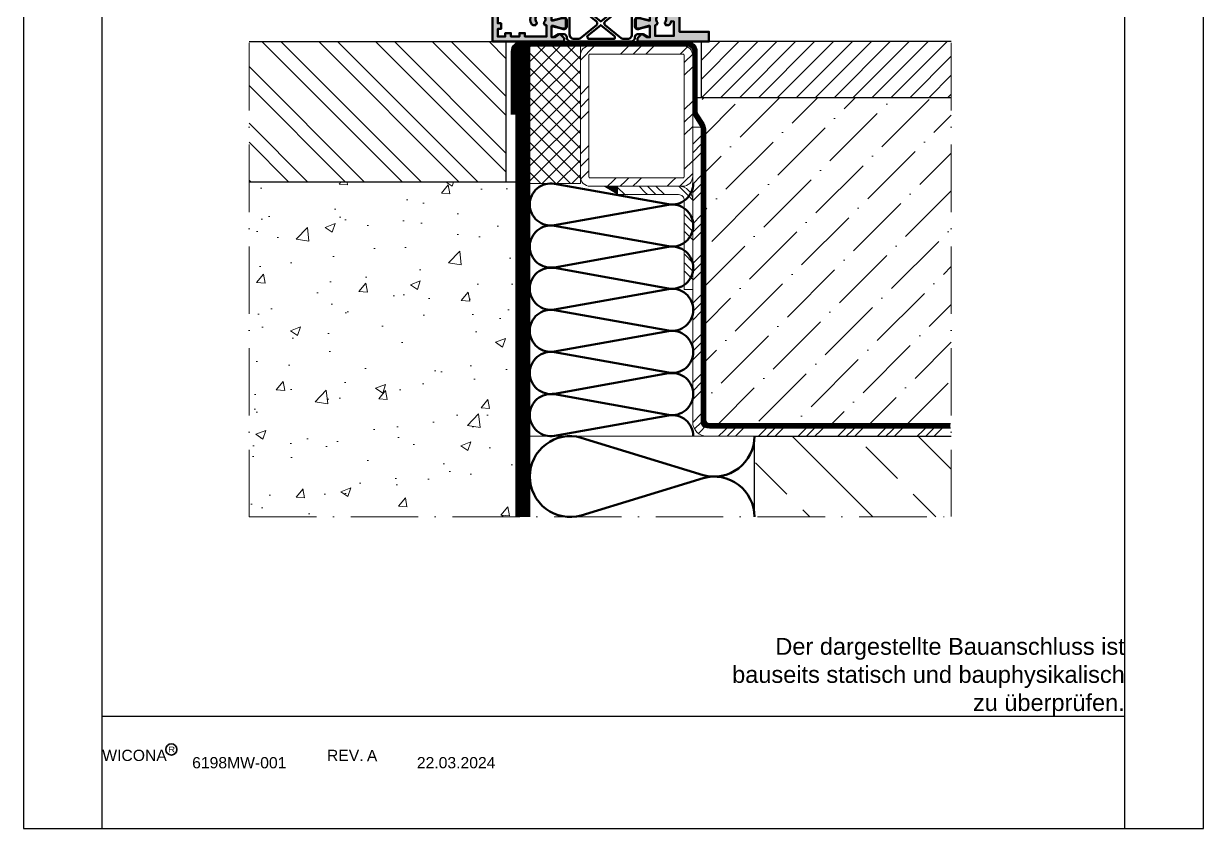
# Model space of a CAD drawing. Extents: x -1012 to 118, y -731 to -87.
# Drawn here: x -1011.9 to -801.9, y -730.6 to -587.4 of the extents above; entities that cross this region are included whole.
import ezdxf
from ezdxf.enums import TextEntityAlignment as Align

# ---------------------------------------------------------------- set-up
doc = ezdxf.new("R2010")
doc.units = 0
doc.linetypes.add('ACAD_ISO10W100', pattern=[18, 12, -3, 0, -3])
doc.linetypes.add('FOIL', pattern=[2, 0.8, -1.2])
for name, color, linetype, lineweight in [('AM_2', 5, 'Continuous', 50), ('AM_4', 3, 'Continuous', 25), ('AM_6', 2, 'Continuous', 35), ('AM_C', 50, 'Continuous', 50), ('AM_SP', 30, 'Continuous', 50), ('Cent3', 70, 'ACAD_ISO10W100', 18), ('Cont2', 2, 'Continuous', 25), ('Cont3', 70, 'Continuous', 18), ('Docu-AM_8', 1, 'Continuous', 25), ('X_INS_BLOCK', 7, 'Continuous', 20)]:
    doc.layers.add(name, color=color, linetype=linetype, lineweight=lineweight)
doc.layers.add('AM_S', color=80, linetype='Continuous', lineweight=50, plot=False)
doc.layers.add('BOUND_EXT', color=30, linetype='Continuous', plot=False)
doc.layers.add('BOUND_INT', color=30, linetype='Continuous', plot=False)
doc.layers.add('WBC-GER-ENG', color=7, linetype='Continuous')
doc.styles.get("Standard").update_dxf_attribs({"font": 'ISOCP.SHX'})
doc.styles.add('SWISS', font='swiss.ttf')
doc.styles.add('SWISSL', font='swissl.ttf')

# ---------------------------------------------------------------- blocks, each defined once
blk = doc.blocks.new('WI1021236')
for points in [[(0, -16), (0, 0), (14.66, 0), (15.13, -1.3), (13.5, -1.3), (13.5, -3.5, 0.414214), (14.5, -4.5), (19.3, -4.5), (19.3, -3.2), (18.17, -3.2), (18.54, -2.2), (19.79, -2.2, -0.198912), (20.49, -2.49), (20.71, -2.71, 0.198912), (21.41, -3), (25.4, -3), (25.4, -4.2), (24, -5.6), (23.68, -5.6), (22, -4.55), (21, -4.55), (21, -8.55), (21.57, -8.55), (24.74, -7.7), (26, -7.7), (26, -11.3), (24.74, -11.3), (21.57, -10.45), (21, -10.45), (21, -14.45), (22, -14.45), (23.68, -13.4), (24, -13.4), (25.4, -14.8), (25.4, -16), (0, -16)], [(15.37, -10.2), (15.74, -9.29, -0.455203), (15.9, -6.58), (15.9, -6), (18.1, -6), (18.1, -6.58, -0.455203), (18.26, -9.29), (18.63, -10.2), (19.2, -10.2), (19.2, -14.2), (11.5, -14.2), (11.5, -13), (9.5, -13), (9.5, -14.2), (6.5, -14.2), (6.5, -13), (4.5, -13), (4.5, -14.2), (1.8, -14.2), (1.8, -11.5), (3, -11.5), (3, -9.5), (1.8, -9.5), (1.8, -6.5), (3, -6.5), (3, -4.5), (1.8, -4.5), (1.8, -1.8), (11.7, -1.8), (11.7, -3.5, 0.297809), (13.38, -6.06), (13.81, -6.26), (13.64, -6.7, 0.215335), (13.81, -9.66, 0.279739), (14.69, -10.2), (15.37, -10.2)], [(27.75, -16, -0.414214), (26.4, -14.65), (26.4, -14.4, 0.414214), (25.4, -13.4), (23.43, -13.4), (21.7, -14.4), (21, -14.4), (21, -10.6), (21.5, -10.6), (24, -11.25), (25.14, -11.56, 0.493146), (26.4, -10.59), (26.4, -8.41, 0.493145), (25.14, -7.44), (24, -7.75), (21.5, -8.4), (21, -8.4), (21, -4.6), (21.7, -4.6), (23.43, -5.6), (25.4, -5.6, 0.414212), (26.4, -4.6), (26.4, -4.35, -0.414214), (27.75, -3), (49.25, -3, -0.414214), (50.6, -4.35), (50.6, -4.6, 0.414214), (51.6, -5.6), (53.57, -5.6), (55.3, -4.6), (56, -4.6), (56, -8.4), (55.5, -8.4), (53, -7.75), (51.86, -7.44, 0.493145), (50.6, -8.41), (50.6, -10.59, 0.493145), (51.86, -11.56), (53, -11.25), (55.5, -10.6), (56, -10.6), (56, -14.4), (55.3, -14.4), (53.57, -13.4), (51.6, -13.4, 0.414214), (50.6, -14.4), (50.6, -14.65, -0.414214), (49.25, -16), (27.75, -16)], [(36.96, -8.88), (31.22, -4.18, 0.173339), (30.71, -4), (28.9, -4, 0.414214), (27.4, -5.5), (27.4, -13.5, 0.414214), (28.9, -15), (30.71, -15, 0.173339), (31.22, -14.82), (36.96, -10.12, 0.473386), (36.96, -8.88)], [(43.02, -4), (33.98, -4), (33.66, -4.89), (38.5, -8.85), (43.58, -4.69), (43.51, -4.4, 0.354966), (43.02, -4)], [(46.29, -15, -0.173339), (45.78, -14.82), (40.04, -10.12, -0.473386), (40.04, -8.88), (45.78, -4.18, -0.173339), (46.29, -4), (48.1, -4, -0.414214), (49.6, -5.5), (49.6, -13.5, -0.414214), (48.1, -15), (46.29, -15)], [(55.59, -3, 0.198912), (56.29, -2.71), (56.51, -2.49, -0.198912), (57.21, -2.2), (58.46, -2.2), (58.83, -3.2), (57.7, -3.2), (57.7, -4.5), (62.5, -4.5, 0.414214), (63.5, -3.5), (63.5, -1.3), (61.87, -1.3), (62.34, 0), (66.5, 0), (66.5, -12.5), (77, -12.5), (77, -16), (51.6, -16), (51.6, -14.8), (53, -13.4), (53.32, -13.4), (55, -14.45), (56, -14.45), (56, -10.45), (55.43, -10.45), (52.26, -11.3), (51, -11.3), (51, -7.7), (52.26, -7.7), (55.43, -8.55), (56, -8.55), (56, -4.55), (55, -4.55), (53.32, -5.6), (53, -5.6), (51.6, -4.2), (51.6, -3), (55.59, -3)], [(58.37, -10.2), (58.74, -9.29, -0.455203), (58.9, -6.58), (58.9, -6), (61.1, -6), (61.1, -6.58, -0.455203), (61.26, -9.29), (61.63, -10.2), (62.31, -10.2, 0.279739), (63.19, -9.66, 0.064694), (63.51, -8.79), (64.5, -8.9), (64.5, -14), (57.8, -14), (57.8, -10.2), (58.37, -10.2)], [(43.34, -14.11), (38.5, -10.15), (33.66, -14.11), (33.98, -15), (43.37, -15), (43.49, -14.67, 0.317586), (43.34, -14.11)]]:
    blk.add_lwpolyline(points, format="xyb", close=True)
blk = doc.blocks.new('*U137')
at = {"layer": 'AM_2'}
for points in [[(58.2, 0, -0.465493), (49.42, -7.39), (8.78, -0.11, 0.465493), (0, -7.5, 0.465493)], [(0, -7.5, 0.465493), (8.78, -14.89), (49.42, -7.61, -0.465493), (58.2, -15, -0.465493)], [(58.2, -15, -0.465493), (49.42, -22.38), (8.78, -15.11, 0.465493), (0, -22.49, 0.465493)], [(0, -22.49, 0.465493), (8.78, -29.88), (49.42, -22.61, -0.465493), (58.2, -29.99, -0.465493)], [(58.2, -29.99, -0.465493), (49.42, -37.38), (8.78, -30.1, 0.465493), (0, -37.49, 0.465493)], [(0, -37.49, 0.465493), (8.78, -44.88), (49.42, -37.6, -0.465493), (58.2, -44.99, -0.465493)], [(58.2, -44.99, -0.465493), (49.42, -52.38), (8.78, -45.1, 0.465493), (0, -52.49, 0.465493)], [(0, -52.49, 0.465493), (8.78, -59.88), (49.42, -52.6, -0.465493), (58.2, -59.99, -0.465493)], [(58.2, -59.99, -0.465493), (49.42, -67.37), (8.78, -60.1, 0.465493), (0, -67.48, 0.465493)], [(0, -67.48, 0.465493), (8.78, -74.87), (49.42, -67.6, -0.465493), (58.2, -74.98, -0.465493)], [(58.2, -74.98, -0.465493), (49.42, -82.37), (8.78, -75.09, 0.465493), (0, -82.48, 0.465493)], [(0, -82.48, 0.465493), (8.78, -89.87), (49.42, -82.59, -0.465493), (58.2, -89.98, -0.465493)]]:
    blk.add_lwpolyline(points, format="xyb", dxfattribs=at)
blk = doc.blocks.new('*U138')
at = {"layer": 'AM_2'}
for points in [[(80, 0, -0.496891), (61.72, -13.85), (18.28, -0.54, 0.496891), (0, -14.39, 0.496891)], [(0, -14.39, 0.496891), (18.28, -28.24), (61.72, -14.92, -0.496891), (80, -28.78, -0.496891)]]:
    blk.add_lwpolyline(points, format="xyb", dxfattribs=at)
blk = doc.blocks.new('*U139')
at = {"layer": 'AM_4', "linetype": 'FOIL', "const_width": 1.5, "flags": 128}
blk.add_lwpolyline([(-0.75, 0), (-0.75, 22.5, -0.414214), (2, 25.25), (61, 25.25, -0.414214), (63.75, 22.5), (63.75, 1.05, 0.144216), (64.11, -0.17), (66.31, -3.58, -0.144216), (66.75, -5.07), (66.75, -108.48, 0.414214), (69, -110.73), (154.77, -110.73)], format="xyb", dxfattribs=at)
at = {"layer": 'AM_4'}
for points in [[(-1.5, 0), (-1.5, 22.5, -0.414214), (2, 26), (61, 26, -0.414214), (64.5, 22.5), (64.5, 1.05, 0.144216), (64.74, 0.24), (66.94, -3.17, -0.144216), (67.5, -5.07), (67.5, -108.48, 0.414214), (69, -109.98), (154.77, -109.98)], [(0, 0), (0, 22.5, -0.414214), (2, 24.5), (61, 24.5, -0.414214), (63, 22.5), (63, 1.05, 0.144216), (63.48, -0.57), (65.68, -3.98, -0.144216), (66, -5.07), (66, -108.48, 0.414214), (69, -111.48), (154.77, -111.48)]]:
    blk.add_lwpolyline(points, format="xyb", dxfattribs=at)
blk = doc.blocks.new('Schwelle')
at = {"layer": 'Docu-AM_8'}
h = blk.add_hatch(color=256, dxfattribs=at)
edge = h.paths.add_edge_path()
edge.add_line((-66.5, -16), (-66.5, 0))
edge.add_line((-66.5, 0), (-51.84, 0))
edge.add_line((-51.84, 0), (-51.37, -1.3))
edge.add_line((-51.37, -1.3), (-53, -1.3))
edge.add_line((-53, -1.3), (-53, -3.5))
edge.add_arc((-52, -3.5), 1, 540, 630)
edge.add_line((-52, -4.5), (-47.2, -4.5))
edge.add_line((-47.2, -4.5), (-47.2, -3.2))
edge.add_line((-47.2, -3.2), (-48.33, -3.2))
edge.add_line((-48.33, -3.2), (-47.96, -2.2))
edge.add_line((-47.96, -2.2), (-46.71, -2.2))
edge.add_arc((-46.71, -3.2), 1, 405, 450, ccw=False)
edge.add_line((-46.01, -2.49), (-45.79, -2.71))
edge.add_arc((-45.08, -2), 1, 225, 270)
edge.add_line((-45.08, -3), (-41.1, -3))
edge.add_line((-41.1, -3), (-41.1, -4.2))
edge.add_line((-41.1, -4.2), (-42.5, -5.6))
edge.add_line((-42.5, -5.6), (-42.82, -5.6))
edge.add_line((-42.82, -5.6), (-44.5, -4.55))
edge.add_line((-44.5, -4.55), (-45.5, -4.55))
edge.add_line((-45.5, -4.55), (-45.5, -8.55))
edge.add_line((-45.5, -8.55), (-44.93, -8.55))
edge.add_line((-44.93, -8.55), (-41.76, -7.7))
edge.add_line((-41.76, -7.7), (-40.5, -7.7))
edge.add_line((-40.5, -7.7), (-40.5, -11.3))
edge.add_line((-40.5, -11.3), (-41.76, -11.3))
edge.add_line((-41.76, -11.3), (-44.93, -10.45))
edge.add_line((-44.93, -10.45), (-45.5, -10.45))
edge.add_line((-45.5, -10.45), (-45.5, -14.45))
edge.add_line((-45.5, -14.45), (-44.5, -14.45))
edge.add_line((-44.5, -14.45), (-42.82, -13.4))
edge.add_line((-42.82, -13.4), (-42.5, -13.4))
edge.add_line((-42.5, -13.4), (-41.1, -14.8))
edge.add_line((-41.1, -14.8), (-41.1, -16))
edge.add_line((-41.1, -16), (-66.5, -16))
edge = h.paths.add_edge_path(flags=0)
edge.add_line((-51.13, -10.2), (-50.76, -9.29))
edge.add_arc((-49.5, -8), 1.8, 127.6699, 225.5706, ccw=False)
edge.add_line((-50.6, -6.58), (-50.6, -6))
edge.add_line((-50.6, -6), (-48.4, -6))
edge.add_line((-48.4, -6), (-48.4, -6.58))
edge.add_arc((-49.5, -8), 1.8, 314.4294, 412.3301, ccw=False)
edge.add_line((-48.24, -9.29), (-47.87, -10.2))
edge.add_line((-47.87, -10.2), (-47.3, -10.2))
edge.add_line((-47.3, -10.2), (-47.3, -14.2))
edge.add_line((-47.3, -14.2), (-55, -14.2))
edge.add_line((-55, -14.2), (-55, -13))
edge.add_line((-55, -13), (-57, -13))
edge.add_line((-57, -13), (-57, -14.2))
edge.add_line((-57, -14.2), (-60, -14.2))
edge.add_line((-60, -14.2), (-60, -13))
edge.add_line((-60, -13), (-62, -13))
edge.add_line((-62, -13), (-62, -14.2))
edge.add_line((-62, -14.2), (-64.7, -14.2))
edge.add_line((-64.7, -14.2), (-64.7, -11.5))
edge.add_line((-64.7, -11.5), (-63.5, -11.5))
edge.add_line((-63.5, -11.5), (-63.5, -9.5))
edge.add_line((-63.5, -9.5), (-64.7, -9.5))
edge.add_line((-64.7, -9.5), (-64.7, -6.5))
edge.add_line((-64.7, -6.5), (-63.5, -6.5))
edge.add_line((-63.5, -6.5), (-63.5, -4.5))
edge.add_line((-63.5, -4.5), (-64.7, -4.5))
edge.add_line((-64.7, -4.5), (-64.7, -1.8))
edge.add_line((-64.7, -1.8), (-54.8, -1.8))
edge.add_line((-54.8, -1.8), (-54.8, -3.5))
edge.add_arc((-52, -3.5), 2.8, 540, 606.3359)
edge.add_line((-53.12, -6.06), (-52.68, -6.26))
edge.add_line((-52.68, -6.26), (-52.86, -6.7))
edge.add_arc((-49.5, -8), 3.6, 518.8776, 567.4864)
edge.add_arc((-51.81, -9.2), 1, 207.4864, 270)
edge.add_line((-51.81, -10.2), (-51.13, -10.2))
h = blk.add_hatch(color=256, dxfattribs=at)
edge = h.paths.add_edge_path()
edge.add_arc((-10.91, -2), 1, 270, 315)
edge.add_line((-10.21, -2.71), (-9.99, -2.49))
edge.add_arc((-9.28, -3.2), 1, 450, 495, ccw=False)
edge.add_line((-9.28, -2.2), (-8.03, -2.2))
edge.add_line((-8.03, -2.2), (-7.67, -3.2))
edge.add_line((-7.67, -3.2), (-8.8, -3.2))
edge.add_line((-8.8, -3.2), (-8.8, -4.5))
edge.add_line((-8.8, -4.5), (-4, -4.5))
edge.add_arc((-4, -3.5), 1, 270, 360)
edge.add_line((-3, -3.5), (-3, -1.3))
edge.add_line((-3, -1.3), (-4.63, -1.3))
edge.add_line((-4.63, -1.3), (-4.15, 0))
edge.add_line((-4.15, 0), (0, 0))
edge.add_line((0, 0), (0, -12.5))
edge.add_line((0, -12.5), (10.5, -12.5))
edge.add_line((10.5, -12.5), (10.5, -16))
edge.add_line((10.5, -16), (-14.9, -16))
edge.add_line((-14.9, -16), (-14.9, -14.8))
edge.add_line((-14.9, -14.8), (-13.5, -13.4))
edge.add_line((-13.5, -13.4), (-13.18, -13.4))
edge.add_line((-13.18, -13.4), (-11.5, -14.45))
edge.add_line((-11.5, -14.45), (-10.5, -14.45))
edge.add_line((-10.5, -14.45), (-10.5, -10.45))
edge.add_line((-10.5, -10.45), (-11.06, -10.45))
edge.add_line((-11.06, -10.45), (-14.24, -11.3))
edge.add_line((-14.24, -11.3), (-15.5, -11.3))
edge.add_line((-15.5, -11.3), (-15.5, -7.7))
edge.add_line((-15.5, -7.7), (-14.24, -7.7))
edge.add_line((-14.24, -7.7), (-11.06, -8.55))
edge.add_line((-11.06, -8.55), (-10.5, -8.55))
edge.add_line((-10.5, -8.55), (-10.5, -4.55))
edge.add_line((-10.5, -4.55), (-11.5, -4.55))
edge.add_line((-11.5, -4.55), (-13.18, -5.6))
edge.add_line((-13.18, -5.6), (-13.5, -5.6))
edge.add_line((-13.5, -5.6), (-14.9, -4.2))
edge.add_line((-14.9, -4.2), (-14.9, -3))
edge.add_line((-14.9, -3), (-10.91, -3))
edge = h.paths.add_edge_path(flags=0)
edge.add_line((-8.13, -10.2), (-7.76, -9.29))
edge.add_arc((-6.5, -8), 1.8, 127.6699, 225.5706, ccw=False)
edge.add_line((-7.6, -6.58), (-7.6, -6))
edge.add_line((-7.6, -6), (-5.4, -6))
edge.add_line((-5.4, -6), (-5.4, -6.58))
edge.add_arc((-6.5, -8), 1.8, 314.4294, 412.3301, ccw=False)
edge.add_line((-5.24, -9.29), (-4.87, -10.2))
edge.add_line((-4.87, -10.2), (-4.19, -10.2))
edge.add_arc((-4.19, -9.2), 1, 270, 332.5136)
edge.add_arc((-6.5, -8), 3.6, 332.5136, 347.3196)
edge.add_line((-2.99, -8.79), (-2, -8.9))
edge.add_line((-2, -8.9), (-2, -14))
edge.add_line((-2, -14), (-8.7, -14))
edge.add_line((-8.7, -14), (-8.7, -10.2))
edge.add_line((-8.7, -10.2), (-8.13, -10.2))
at = {"layer": 'AM_C'}
for points in [[(-24.82, 0, -0.388879), (-25.81, 0.91), (-26, 3.02, -0.109518), (-25.97, 3.24), (-25.52, 4.46, 0.520567), (-25.9, 5), (-30.1, 5, 0.520567), (-30.47, 4.46), (-30.03, 3.24, -0.109518), (-30, 3.02), (-30.19, 0.91, -0.388879), (-31.18, 0), (-51.48, 0, 0.520567), (-51.76, -0.4), (-51.52, -1.07, -0.440011), (-51.72, -1.46), (-52.28, -1.61, 0.414214), (-52.49, -1.98), (-52.41, -2.28, 0.339454), (-52.12, -2.5), (-51.8, -2.5, -0.414214), (-51.5, -2.8), (-51.5, -3.13, 0.274355), (-51.34, -3.39, 0.125586), (-48.95, -4), (-48.37, -4, 0.201219), (-47.66, -3.7, 0.574397), (-47.75, -3.37), (-47.85, -3.34, -0.339454), (-48, -3.15), (-48, -2.2, -0.414214), (-47.8, -2), (-45.61, -2, -0.198912), (-44.91, -2.29), (-44.79, -2.41, 0.198912), (-44.08, -2.7), (-38.71, -2.7, -0.201513), (-38.36, -2.85, 0.420084), (-37.64, -2.85, -0.201513), (-37.28, -2.7), (-28.71, -2.7, -0.201513), (-28.36, -2.85, 0.420084), (-27.64, -2.85, -0.201513), (-27.28, -2.7), (-18.71, -2.7, -0.201513), (-18.36, -2.85, 0.420084), (-17.64, -2.85, -0.201513), (-17.28, -2.7), (-11.91, -2.7, 0.198912), (-11.21, -2.41), (-11.09, -2.29, -0.198912), (-10.38, -2), (-8.2, -2, -0.414214), (-8, -2.2), (-8, -3.15, -0.339454), (-8.15, -3.34), (-8.25, -3.37, 0.574397), (-8.34, -3.7, 0.201219), (-7.63, -4), (-7.05, -4, 0.125586), (-4.65, -3.39, 0.274355), (-4.5, -3.13), (-4.5, -2.8, -0.414214), (-4.2, -2.5), (-3.88, -2.5, 0.339454), (-3.59, -2.28), (-3.51, -1.98, 0.414214), (-3.72, -1.61), (-4.28, -1.46, -0.440011), (-4.48, -1.07), (-4.24, -0.4, 0.520567), (-4.52, 0), (-24.82, 0)], [(-50.5, -2.35), (-50.5, -2.55, 0.332068), (-50.14, -3.03, 0.034653), (-49.57, -3.15, 0.458801), (-49, -2.66), (-49, -2.35, 1), (-50.5, -2.35)], [(-7, -2.35), (-7, -2.66, 0.458801), (-6.42, -3.15, 0.034653), (-5.86, -3.03, 0.332068), (-5.5, -2.55), (-5.5, -2.35, 1), (-7, -2.35)]]:
    blk.add_lwpolyline(points, format="xyb", close=True, dxfattribs=at)
at = {"layer": 'AM_SP'}
for points in [[(-38.75, -16, -0.414214), (-40.1, -14.65), (-40.1, -14.4, 0.414214), (-41.1, -13.4), (-43.07, -13.4), (-44.8, -14.4), (-45.5, -14.4), (-45.5, -10.6), (-45, -10.6), (-42.5, -11.25), (-41.36, -11.56, 0.493146), (-40.1, -10.59), (-40.1, -8.41, 0.493145), (-41.36, -7.44), (-42.5, -7.75), (-45, -8.4), (-45.5, -8.4), (-45.5, -4.6), (-44.8, -4.6), (-43.07, -5.6), (-41.1, -5.6, 0.414212), (-40.1, -4.6), (-40.1, -4.35, -0.414214), (-38.75, -3), (-17.25, -3, -0.414214), (-15.9, -4.35), (-15.9, -4.6, 0.414214), (-14.9, -5.6), (-12.93, -5.6), (-11.2, -4.6), (-10.5, -4.6), (-10.5, -8.4), (-11, -8.4), (-13.5, -7.75), (-14.64, -7.44, 0.493145), (-15.9, -8.41), (-15.9, -10.59, 0.493145), (-14.64, -11.56), (-13.5, -11.25), (-11, -10.6), (-10.5, -10.6), (-10.5, -14.4), (-11.2, -14.4), (-12.93, -13.4), (-14.9, -13.4, 0.414214), (-15.9, -14.4), (-15.9, -14.65, -0.414214), (-17.25, -16), (-38.75, -16)], [(-29.54, -8.88), (-35.28, -4.18, 0.173339), (-35.78, -4), (-37.6, -4, 0.414214), (-39.1, -5.5), (-39.1, -13.5, 0.414214), (-37.6, -15), (-35.78, -15, 0.173339), (-35.28, -14.82), (-29.54, -10.12, 0.473386), (-29.54, -8.88)], [(-23.48, -4), (-32.52, -4), (-32.84, -4.89), (-28, -8.85), (-22.92, -4.69), (-22.99, -4.4, 0.354966), (-23.48, -4)], [(-20.21, -15, -0.173339), (-20.72, -14.82), (-26.45, -10.12, -0.473386), (-26.45, -8.88), (-20.72, -4.18, -0.173339), (-20.21, -4), (-18.4, -4, -0.414214), (-16.9, -5.5), (-16.9, -13.5, -0.414214), (-18.4, -15), (-20.21, -15)], [(-23.16, -14.11), (-28, -10.15), (-32.84, -14.11), (-32.52, -15), (-23.12, -15), (-23, -14.67, 0.317586), (-23.16, -14.11)]]:
    blk.add_lwpolyline(points, format="xyb", close=True, dxfattribs=at)
blk = doc.blocks.new('$$_IN')
at = {"layer": 'BOUND_INT'}
for p, q in [((14, 0), (14, 297)), ((196, 0), (196, 297)), ((14, 258.4), (196, 258.4)), ((14, 20), (196, 20))]:
    blk.add_line(p, q, dxfattribs=at)
blk = doc.blocks.new('$$WICLOG1')
at = {"layer": 'AM_6', "color": 3}
blk.add_circle((12.3, 2.05), 1, dxfattribs=at)
at = {"layer": 'AM_6', "color": 10, "style": 'SWISSL', "width": 1.25}
blk.add_text('R', height=1, dxfattribs=at).set_placement((12.35, 2.05), align=Align.MIDDLE)
at = {"layer": 'AM_6', "color": 40, "style": 'SWISS'}
blk.add_text('WICONA', height=2, dxfattribs=at).set_placement((0, 0))
blk = doc.blocks.new('$$_EX')
at = {"layer": 'BOUND_EXT'}
for p, q in [((210, 297), (0, 297)), ((0, 297), (0, 0)), ((210, 0), (210, 297)), ((0, 0), (210, 0))]:
    blk.add_line(p, q, dxfattribs=at)
blk = doc.blocks.new('DOC_REV')
at = {"layer": 'AM_6', "color": 1, "style": 'SWISSL'}
blk.add_attdef('DOC_REV', text='', height=2, dxfattribs=at).set_placement((0, 0), align=Align.BOTTOM_LEFT)
blk.add_attdef('SCALE1', (25.9, 0.66), '', height=2, dxfattribs=at)

msp = doc.modelspace()

# ---------------------------------------------------------------- hatches: boundary and pattern name
at = {"layer": 'Cont3'}
h = msp.add_hatch(dxfattribs=at)
h.set_pattern_fill('ANSI32', color=256, scale=0.75, angle=90, style=0)
h.set_pattern_definition([(135, (-1758.459, 673.2065), (-5.051394, -5.051394), []), (135, (-1758.459, 676.574), (-5.051394, -5.051394), [])])
h.paths.add_polyline_path([(-926.083, -615.573), (-926.083, -590.574), (-971.79, -590.575), (-971.79, -615.573)])
h.paths.add_polyline_path([(-929.239, -593.347), (-929.003, -593.211), (-929.353, -592.942), (-929.379, -593.166)], flags=16)
h.paths.add_polyline_path([(-938.034, -626.529), (-937.769, -626.371), (-937.964, -626.02), (-938.135, -626.125)])
h = msp.add_hatch(dxfattribs=at)
h.set_pattern_fill('ANSI37', color=256, scale=15, style=0)
h.set_pattern_definition([(45, (-1013.8891, -667.6398), (-1.325825, 1.325825), []), (135, (-1013.8891, -667.6398), (-1.325825, -1.325825), [])])
h.paths.add_polyline_path([(-912.832, -615.824), (-912.832, -591.324), (-921.832, -591.324), (-921.832, -615.824)])
h = msp.add_hatch(dxfattribs=at)
h.set_pattern_fill('GOST_GROUND', color=256, scale=0.75, style=0)
h.set_pattern_definition([(45, (-1776.8135, -732.098), (10.6066, 0), [15]), (45, (-1774.5635, -732.098), (10.6066, 0), [15]), (45, (-1772.3135, -732.098), (10.6066, 0), [15])])
edge = h.paths.add_edge_path()
edge.add_arc((-911.016, -614.508), 1.843, 189.86625, 260.13375, ccw=False)
edge.add_line((-912.832, -614.824), (-912.832, -592.824))
edge.add_arc((-911.016, -593.14), 1.843, 99.86625, 170.13375, ccw=False)
edge.add_line((-911.332, -591.324), (-894.332, -591.324))
edge.add_arc((-894.648, -593.14), 1.843, 9.86625, 80.13375, ccw=False)
edge.add_line((-892.832, -592.824), (-892.832, -614.824))
edge.add_arc((-894.332, -614.824), 1.5, -90, 0, ccw=False)
edge.add_line((-894.332, -616.324), (-911.332, -616.324))
edge = h.paths.add_edge_path(flags=16)
edge.add_arc((-894.582, -614.574), 0.25, 270, 360)
edge.add_line((-894.332, -614.574), (-894.332, -593.074))
edge.add_arc((-894.582, -593.074), 0.25, 0, 90)
edge.add_line((-894.582, -592.824), (-911.082, -592.824))
edge.add_arc((-911.082, -593.074), 0.25, 90, 180)
edge.add_line((-911.332, -593.074), (-911.332, -614.574))
edge.add_arc((-911.082, -614.574), 0.25, 180, 270)
edge.add_line((-911.082, -614.824), (-894.582, -614.824))
h = msp.add_hatch(dxfattribs=at)
h.set_pattern_fill('ANSI31', color=256, scale=0.75)
h.set_pattern_definition([(45, (1286.5218, -2581.7918), (-1.683798, 1.683798), [])])
h.paths.add_polyline_path([(-891.332, -590.574), (-891.332, -600.574), (-846.818, -600.574), (-846.818, -590.574)])
h = msp.add_hatch(dxfattribs=at)
h.set_pattern_fill('ANSI36', color=256, scale=1.5)
h.set_pattern_definition([(45, (-1738.9386, -377.781), (2.525697, 9.26089), [11.90625, -2.38125, 0, -2.38125])])
edge = h.paths.add_edge_path()
edge.add_arc((-889.832, -657.814), 0.75, 179.831, 269.99982)
edge.add_line((-889.832, -658.564), (-846.816, -658.564))
edge.add_line((-846.816, -658.564), (-846.818, -600.574))
edge.add_line((-846.818, -600.574), (-892.082, -600.574))
edge.add_line((-892.082, -600.574), (-892.082, -603.047))
edge.add_line((-892.082, -603.047), (-890.653, -605.614))
edge.add_line((-890.653, -605.614), (-890.582, -613.588))
edge.add_line((-890.582, -613.588), (-890.582, -657.811))
h.paths.add_polyline_path([(-877.024, -605.221), (-877.021, -605.193), (-877.045, -605.19), (-877.046, -605.218)], flags=16)
h.paths.add_polyline_path([(-874.923, -609.489), (-875.074, -609.375), (-875.127, -609.227), (-875.559, -609.701)], flags=16)
h.paths.add_polyline_path([(-875.273, -634.649), (-875.296, -634.624), (-875.291, -634.543), (-875.544, -634.858)], flags=16)
h = msp.add_hatch(dxfattribs=at)
h.set_pattern_fill('GOST_GROUND', color=256, scale=0.5)
h.set_pattern_definition([(45, (802.79, -3488.221), (7.071068, 0), [10]), (45, (804.29, -3488.221), (7.071068, 0), [10]), (45, (805.79, -3488.221), (7.071068, 0), [10])])
edge = h.paths.add_edge_path()
edge.add_line((-846.816, -660.814), (-846.816, -659.314))
edge.add_line((-846.816, -659.314), (-890.332, -659.314))
edge.add_arc((-890.332, -658.314), 1, 180, 270, ccw=False)
edge.add_line((-891.332, -658.314), (-891.332, -605.814))
edge.add_line((-891.332, -605.814), (-892.832, -605.814))
edge.add_line((-892.832, -605.814), (-892.832, -658.314))
edge.add_arc((-890.332, -658.314), 2.5, 180, 270)
edge.add_line((-890.332, -660.814), (-846.816, -660.814))
h = msp.add_hatch(dxfattribs=at)
h.set_pattern_fill('AR-CONC', color=256, scale=0.1)
h.set_pattern_definition([(50, (-1776.813, -732.098), (18.21847, -1.5939), [1.905, -20.955]), (355, (-1776.813, -732.098), (-3.52434, 19.1057), [1.524, -16.76406]), (100.4514, (-1775.295, -732.231), (14.69412, 17.51178), [1.619, -17.80902]), (46.1842, (-1776.813, -727.018), (27.1079, -4.20423), [2.8575, -31.4325]), (96.6356, (-1774.554, -727.368), (23.7404, 24.7426), [2.4285, -26.7136]), (351.184, (-1776.813, -727.018), (23.7404, 24.7426), [2.286, -25.146]), (21, (-1774.273, -728.288), (15.16144, -10.22652), [1.905, -20.955]), (326, (-1774.273, -728.288), (6.1802, 18.4188), [1.524, -16.764]), (71.4514, (-1773.01, -729.14), (21.34164, 8.19228), [1.619, -17.809]), (37.5, (-1776.8135, -732.098), (0.30886, 8.455504), [0, -16.5608, 0, -17.018, 0, -16.8275]), (7.5, (-1776.8135, -732.098), (6.68197, 10.01806), [0, -9.7028, 0, -16.1798, 0, -6.4135]), (327.5, (-1782.478, -732.098), (13.55906, -0.572874), [0, -6.35, 0, -19.812, 0, -26.289]), (317.5, (-1785.018, -732.098), (14.81292, 2.54265), [0, -8.255, 0, -13.1572, 0, -18.669])])
h.paths.add_polyline_path([(-924.332, -675.202), (-924.332, -615.573), (-971.79, -615.572), (-971.79, -675.202)])
h = msp.add_hatch(color=256, dxfattribs=at)
h.dxf.hatch_style = 1
h.paths.add_polyline_path([(-906.232, -617.824), (-906.232, -616.324), (-908.731, -616.324)])
h = msp.add_hatch(dxfattribs=at)
h.set_pattern_fill('GOST_GROUND', color=256, scale=0.5, angle=90)
h.set_pattern_definition([(135, (802.79, -3488.221), (4e-16, 7.071068), [10]), (135, (802.79, -3486.721), (4e-16, 7.071068), [10]), (135, (802.79, -3485.221), (4e-16, 7.071068), [10])])
edge = h.paths.add_edge_path()
edge.add_line((-894.332, -634.683), (-892.832, -634.683))
edge.add_line((-892.832, -634.683), (-892.832, -618.824))
edge.add_arc((-895.332, -618.824), 2.5, 0, 90)
edge.add_line((-895.332, -616.324), (-906.232, -616.324))
edge.add_line((-906.232, -616.324), (-906.232, -617.824))
edge.add_line((-906.232, -617.824), (-895.332, -617.824))
edge.add_arc((-895.332, -618.824), 1, 0, 90, ccw=False)
edge.add_line((-894.332, -618.824), (-894.332, -634.683))
h = msp.add_hatch(dxfattribs=at)
h.set_pattern_fill('ANSI33', color=256, scale=2.5, angle=90, style=0)
h.set_pattern_definition([(135, (-1729.183, -727.283), (-11.22532, -11.22532), []), (135, (-1729.183, -716.058), (-11.22532, -11.22532), [7.9375, -3.96875])])
h.paths.add_polyline_path([(-846.816, -675.202), (-846.816, -660.814), (-881.832, -660.814), (-881.832, -675.202)])

# ---------------------------------------------------------------- linework, layer by layer
at = {"layer": 'Cent3'}
for p, q in [((-971.789, -590.825), (-971.783, -675.146)), ((-846.818, -590.824), (-846.812, -675.145)), ((-971.783, -675.146), (-846.812, -675.204))]:
    msp.add_line(p, q, dxfattribs=at)
at = {"layer": 'Cont2'}
for p, q in [((-846.818, -600.574), (-892.082, -600.574)), ((-924.332, -615.573), (-971.79, -615.573))]:
    msp.add_line(p, q, dxfattribs=at)
for points in [[(-971.79, -590.575), (-926.083, -590.574), (-926.083, -615.573)], [(-846.818, -590.574), (-891.332, -590.574), (-891.332, -600.574)], [(-881.832, -675.202), (-881.832, -660.814), (-846.816, -660.814)]]:
    msp.add_lwpolyline(points, dxfattribs=at)
at = {"layer": 'Cont3'}
for p, q in [((-924.332, -615.824), (-924.332, -591.324)), ((-921.832, -591.324), (-912.832, -591.324)), ((-912.832, -591.324), (-912.832, -615.824)), ((-912.832, -615.824), (-921.832, -615.824)), ((-921.832, -660.814), (-846.816, -660.814))]:
    msp.add_line(p, q, dxfattribs=at)
at = {"layer": 'Cont3', "linetype": 'FOIL', "const_width": 2.5, "flags": 128}
msp.add_lwpolyline([(-923.082, -675.202), (-923.082, -591.324)], dxfattribs=at)
at = {"layer": 'Cont3'}
for points in [[(-924.332, -675.202), (-924.332, -591.324)], [(-921.832, -675.202), (-921.832, -591.324)]]:
    msp.add_lwpolyline(points, dxfattribs=at)
for points in [[(-912.832, -614.574, 0.4142136), (-911.082, -616.324), (-894.582, -616.324, 0.4142136), (-892.832, -614.574), (-892.832, -593.074, 0.4142136), (-894.582, -591.324), (-911.082, -591.324, 0.4142136), (-912.832, -593.074)], [(-890.332, -660.814, -0.4142136), (-892.832, -658.314), (-892.832, -605.814), (-891.332, -605.814), (-891.332, -658.314, 0.4142136), (-890.332, -659.314), (-846.945, -659.314)], [(-906.232, -616.324), (-906.232, -617.824), (-895.332, -617.824, -0.4142136), (-894.332, -618.824), (-894.332, -634.683), (-892.832, -634.683), (-892.832, -618.824, 0.4142136), (-895.332, -616.324)]]:
    msp.add_lwpolyline(points, format="xyb", dxfattribs=at)
msp.add_lwpolyline([(-911.082, -614.824), (-894.582, -614.824, 0.4142136), (-894.332, -614.574), (-894.332, -593.074, 0.4142136), (-894.582, -592.824), (-911.082, -592.824, 0.4142136), (-911.332, -593.074), (-911.332, -614.574, 0.4142136)], format="xyb", close=True, dxfattribs=at)

# ---------------------------------------------------------------- block references
msp.add_blockref('$$WICLOG1', (-997.93, -718.639))
at = {"layer": 'AM_6'}
msp.add_blockref('DOC_REV', (-950.828, -719.294), dxfattribs=at).add_auto_attribs({'DOC_REV': 'A'})
at = {"layer": 'AM_S', "xscale": 0.5, "yscale": 0.5, "zscale": 0.5}
msp.add_blockref('WI1021236', (-928.439, -582.574), dxfattribs=at)
at = {"layer": 'BOUND_INT'}
msp.add_blockref('$$_IN', (-1011.93, -730.639), dxfattribs=at)
at = {"layer": 'Cont3'}
msp.add_blockref('$$_EX', (-1011.93, -730.639), dxfattribs=at)
at = {"layer": 'Cont3', "xscale": 0.5, "yscale": 0.5, "zscale": 0.5}
msp.add_blockref('Schwelle', (-895.19, -582.574), dxfattribs=at)
at = {"layer": 'X_INS_BLOCK', "xscale": 0.5, "yscale": 0.5, "zscale": 0.5}
for name, p in [('*U139', (-924.332, -603.574)), ('*U137', (-921.832, -615.824)), ('*U138', (-921.832, -660.814))]:
    msp.add_blockref(name, p, dxfattribs=at)

# ---------------------------------------------------------------- texts
at = {"layer": 'AM_6', "color": 40, "style": 'SWISS'}
msp.add_text('REV.', height=2, dxfattribs=at).set_placement((-957.93, -718.639))
at = {"layer": 'AM_6', "insert": (-981.927, -719.97), "char_height": 2, "width": 134.59356, "attachment_point": 7, "style": 'SWISSL'}
msp.add_mtext('{\\C1;6198MW-001}', dxfattribs=at)
at = {"layer": 'AM_6', "insert": (-941.93, -719.966), "char_height": 2, "attachment_point": 7, "style": 'SWISSL'}
msp.add_mtext('{\\C1;22.03.2024}', dxfattribs=at)
at = {"layer": 'WBC-GER-ENG', "color": 7, "lineweight": 50, "insert": (-815.93, -710.639), "char_height": 3, "attachment_point": 9}
msp.add_mtext_dynamic_manual_height_columns('{\\fSwis721 BT|b0|i0|c0|p34;\\C256;Der dargestellte Bauanschluss ist bauseits statisch und bauphysikalisch zu überprüfen.}', width=73.70453, gutter_width=75.106, heights=[27.402], dxfattribs=at)

doc.saveas('drawing.dxf')
